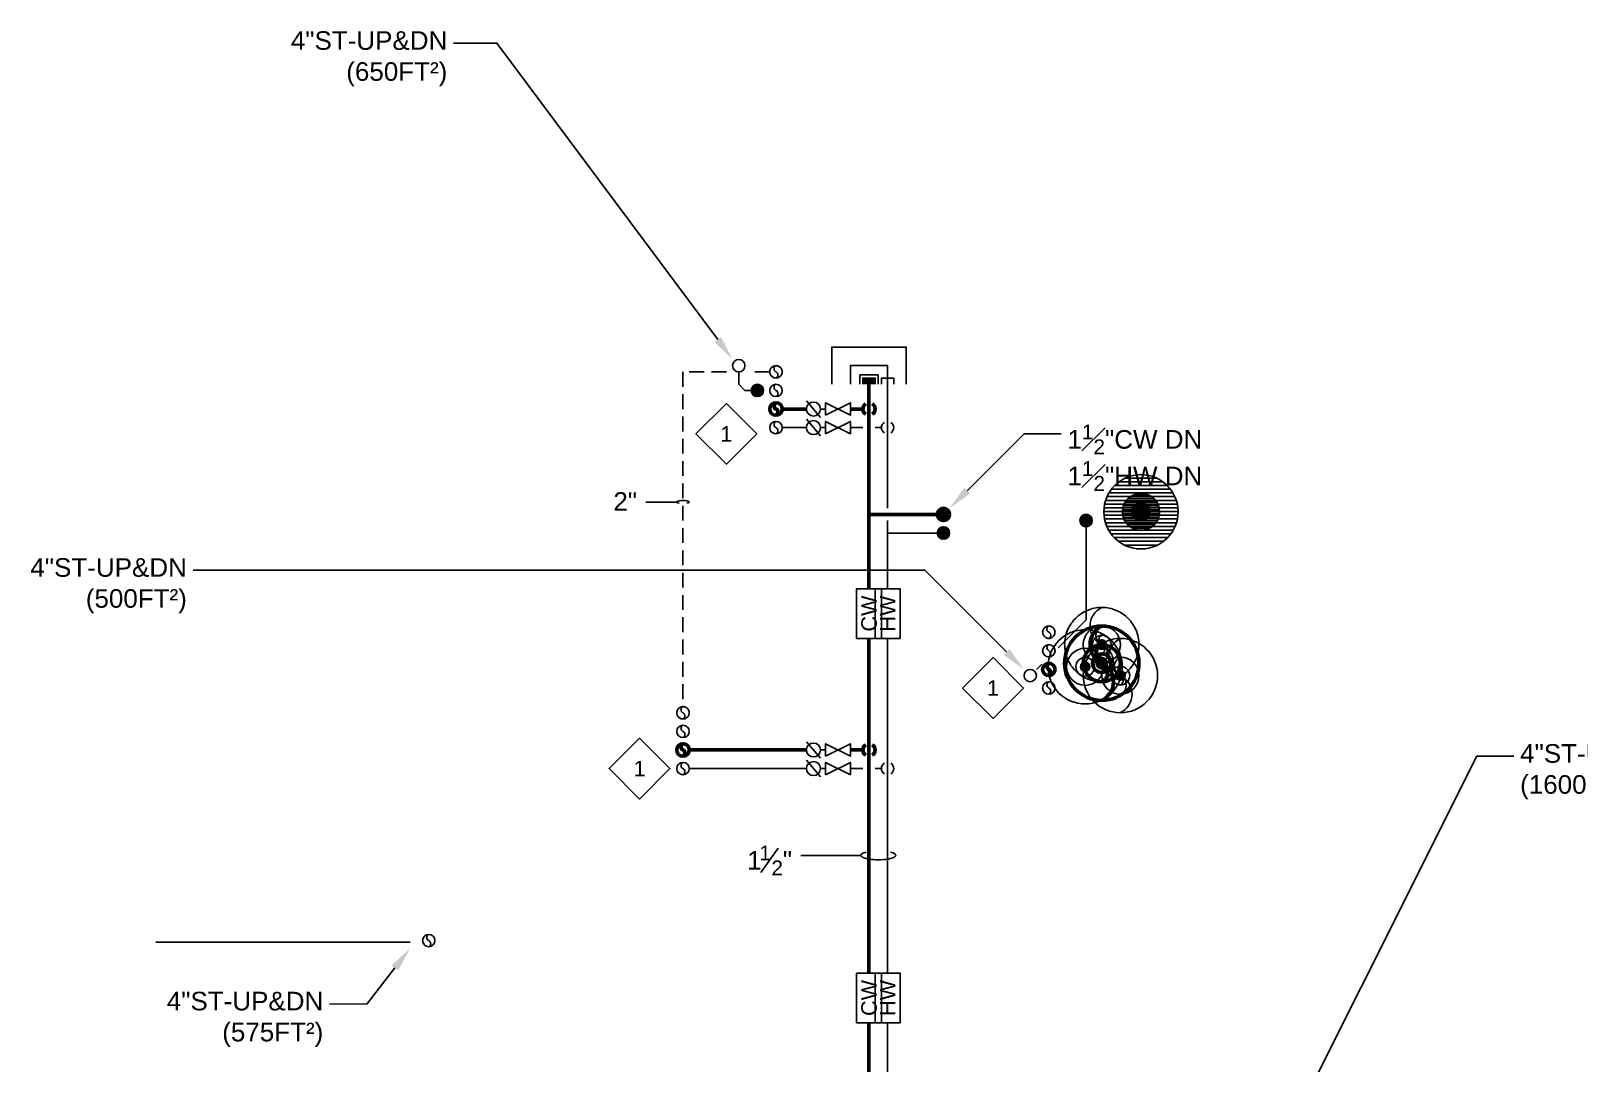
# Model space of a CAD drawing. Extents: x -3693 to 528, y -2672 to 2716.
# Drawn here: x -3581 to -2582, y -1822 to -1156 of the extents above; entities that cross this region are included whole.
import ezdxf
from ezdxf.enums import TextEntityAlignment as Align

# ---------------------------------------------------------------- set-up
doc = ezdxf.new("R2010")
doc.units = 0
doc.header["$LTSCALE"] = 48
doc.header["$MEASUREMENT"] = 0
doc.linetypes.add('VENT', pattern=[0.3, 0.2, -0.1])
for name, color, linetype in [('0 @ 1 (1)', 7, 'Continuous'), ('0 @ 1 (2)', 7, 'Continuous'), ('0 @ 12', 7, 'Continuous'), ('0 @ 128', 7, 'Continuous'), ('0 @ 16', 7, 'Continuous'), ('0 @ 192', 7, 'Continuous'), ('0 @ 2', 7, 'Continuous'), ('0 @ 24', 7, 'Continuous'), ('0 @ 384', 7, 'Continuous'), ('0 @ 4', 7, 'Continuous'), ('0 @ 48', 7, 'Continuous'), ('0 @ 64', 7, 'Continuous'), ('0 @ 768', 7, 'Continuous'), ('0 @ 8', 7, 'Continuous'), ('0 @ 96', 7, 'Continuous'), ('G-ANNO-TEXT', 70, 'Continuous'), ('G-ANNO-TEXT @ 128', 70, 'Continuous'), ('P-HW-N', 1, 'Continuous'), ('P-HW-N @ 1 (1)', 1, 'Continuous'), ('P-HW-N @ 1 (2)', 1, 'Continuous'), ('P-HW-N @ 12', 1, 'Continuous'), ('P-HW-N @ 128', 1, 'Continuous'), ('P-HW-N @ 16', 1, 'Continuous'), ('P-HW-N @ 192', 1, 'Continuous'), ('P-HW-N @ 2', 1, 'Continuous'), ('P-HW-N @ 24', 1, 'Continuous'), ('P-HW-N @ 384', 1, 'Continuous'), ('P-HW-N @ 4', 1, 'Continuous'), ('P-HW-N @ 48', 1, 'Continuous'), ('P-HW-N @ 64', 1, 'Continuous'), ('P-HW-N @ 768', 1, 'Continuous'), ('P-HW-N @ 8', 1, 'Continuous'), ('P-HW-N @ 96', 1, 'Continuous'), ('P-SAN-N', 6, 'Continuous'), ('P-SAN-N @ 1 (1)', 6, 'Continuous'), ('P-SAN-N @ 1 (2)', 6, 'Continuous'), ('P-SAN-N @ 12', 6, 'Continuous'), ('P-SAN-N @ 128', 6, 'Continuous'), ('P-SAN-N @ 16', 6, 'Continuous'), ('P-SAN-N @ 192', 6, 'Continuous'), ('P-SAN-N @ 2', 6, 'Continuous'), ('P-SAN-N @ 24', 6, 'Continuous'), ('P-SAN-N @ 384', 6, 'Continuous'), ('P-SAN-N @ 4', 6, 'Continuous'), ('P-SAN-N @ 48', 6, 'Continuous'), ('P-SAN-N @ 64', 6, 'Continuous'), ('P-SAN-N @ 768', 6, 'Continuous'), ('P-SAN-N @ 8', 6, 'Continuous'), ('P-SAN-N @ 96', 6, 'Continuous'), ('P-SANV-N', 5, 'VENT'), ('P-SANV-N @ 1 (1)', 5, 'VENT'), ('P-SANV-N @ 1 (2)', 5, 'VENT'), ('P-SANV-N @ 12', 5, 'VENT'), ('P-SANV-N @ 128', 5, 'VENT'), ('P-SANV-N @ 16', 5, 'VENT'), ('P-SANV-N @ 192', 5, 'VENT'), ('P-SANV-N @ 2', 5, 'VENT'), ('P-SANV-N @ 24', 5, 'VENT'), ('P-SANV-N @ 384', 5, 'VENT'), ('P-SANV-N @ 4', 5, 'VENT'), ('P-SANV-N @ 48', 5, 'VENT'), ('P-SANV-N @ 64', 5, 'VENT'), ('P-SANV-N @ 768', 5, 'VENT'), ('P-SANV-N @ 8', 5, 'VENT'), ('P-SANV-N @ 96', 5, 'VENT'), ('P-STRM-N', 2, 'Continuous'), ('P-STRM-N @ 1 (1)', 2, 'Continuous'), ('P-STRM-N @ 1 (2)', 2, 'Continuous'), ('P-STRM-N @ 12', 2, 'Continuous'), ('P-STRM-N @ 128', 2, 'Continuous'), ('P-STRM-N @ 16', 2, 'Continuous'), ('P-STRM-N @ 192', 2, 'Continuous'), ('P-STRM-N @ 2', 2, 'Continuous'), ('P-STRM-N @ 24', 2, 'Continuous'), ('P-STRM-N @ 384', 2, 'Continuous'), ('P-STRM-N @ 4', 2, 'Continuous'), ('P-STRM-N @ 48', 2, 'Continuous'), ('P-STRM-N @ 64', 2, 'Continuous'), ('P-STRM-N @ 768', 2, 'Continuous'), ('P-STRM-N @ 8', 2, 'Continuous'), ('P-STRM-N @ 96', 2, 'Continuous')]:
    doc.layers.add(name, color=color, linetype=linetype)
for name, color, linetype, lineweight in [('P-CW-N', 4, 'Continuous', 60), ('P-CW-N @ 1 (1)', 4, 'Continuous', 60), ('P-CW-N @ 1 (2)', 4, 'Continuous', 60), ('P-CW-N @ 12', 4, 'Continuous', 60), ('P-CW-N @ 128', 4, 'Continuous', 60), ('P-CW-N @ 16', 4, 'Continuous', 60), ('P-CW-N @ 192', 4, 'Continuous', 60), ('P-CW-N @ 2', 4, 'Continuous', 60), ('P-CW-N @ 24', 4, 'Continuous', 60), ('P-CW-N @ 384', 4, 'Continuous', 60), ('P-CW-N @ 4', 4, 'Continuous', 60), ('P-CW-N @ 48', 4, 'Continuous', 60), ('P-CW-N @ 64', 4, 'Continuous', 60), ('P-CW-N @ 768', 4, 'Continuous', 60), ('P-CW-N @ 8', 4, 'Continuous', 60), ('P-CW-N @ 96', 4, 'Continuous', 60)]:
    doc.layers.add(name, color=color, linetype=linetype, lineweight=lineweight)
doc.styles.add('Arial', font='arial.ttf')

# ---------------------------------------------------------------- blocks, each defined once
blk = doc.blocks.new('*U9')
blk.add_lwpolyline([(0, 0.0311, 0.634258), (0, 0, -0.634258), (0, -0.0311)], format="xyb")
blk.add_circle((0, 0), 0.0312)
blk = doc.blocks.new('DIAMOND TAG')
blk.add_lwpolyline([(0, -0.1533), (0.1533, 0), (0, 0.1533), (-0.1533, 0)], close=True)
at = {"style": 'Arial'}
blk.add_attdef('XXX', text='', height=0.0781, dxfattribs=at).set_placement((0, 0), align=Align.MIDDLE)
blk = doc.blocks.new('*U22')
for start, end in [(121.27433, 238.72567), (301.43418, 58.56582)]:
    blk.add_arc((0, 0), 0.0311, start, end)
blk = doc.blocks.new('*U24')
blk.add_lwpolyline([(0, -0.03125), (-0.03125, -0.03125), (-0.03125, 0.03125), (0, 0.03125)])
blk = doc.blocks.new('*U673')
at = {"layer": 'P-CW-N @ 1 (1)', "rotation": 180}
blk.add_blockref('*U9', (-2889.84, -1564.26), dxfattribs=at)
at = {"layer": 'P-CW-N @ 1 (2)', "rotation": 180}
blk.add_blockref('*U9', (-2889.84, -1564.26), dxfattribs=at)
at = {"layer": 'P-CW-N @ 12', "xscale": 12, "yscale": 12, "zscale": 12, "rotation": 180}
blk.add_blockref('*U9', (-2889.84, -1564.26), dxfattribs=at)
at = {"layer": 'P-CW-N @ 128', "xscale": 128, "yscale": 128, "zscale": 128, "rotation": 180}
blk.add_blockref('*U9', (-2924, -1568.26), dxfattribs=at)
at = {"layer": 'P-CW-N @ 16', "xscale": 16, "yscale": 16, "zscale": 16, "rotation": 180}
blk.add_blockref('*U9', (-2889.84, -1564.26), dxfattribs=at)
at = {"layer": 'P-CW-N @ 192', "xscale": 192, "yscale": 192, "zscale": 192, "rotation": 180}
blk.add_blockref('*U9', (-2889.84, -1564.26), dxfattribs=at)
at = {"layer": 'P-CW-N @ 2', "xscale": 2, "yscale": 2, "zscale": 2, "rotation": 180}
blk.add_blockref('*U9', (-2889.84, -1564.26), dxfattribs=at)
at = {"layer": 'P-CW-N @ 24', "xscale": 24, "yscale": 24, "zscale": 24, "rotation": 180}
blk.add_blockref('*U9', (-2889.84, -1564.26), dxfattribs=at)
at = {"layer": 'P-CW-N @ 384', "xscale": 384, "yscale": 384, "zscale": 384, "rotation": 180}
blk.add_blockref('*U9', (-2889.84, -1564.26), dxfattribs=at)
at = {"layer": 'P-CW-N @ 4', "xscale": 4, "yscale": 4, "zscale": 4, "rotation": 180}
blk.add_blockref('*U9', (-2889.84, -1564.26), dxfattribs=at)
at = {"layer": 'P-CW-N @ 48', "xscale": 48, "yscale": 48, "zscale": 48, "rotation": 180}
blk.add_blockref('*U9', (-2889.84, -1564.26), dxfattribs=at)
at = {"layer": 'P-CW-N @ 64', "xscale": 64, "yscale": 64, "zscale": 64, "rotation": 180}
blk.add_blockref('*U9', (-2889.84, -1564.26), dxfattribs=at)
at = {"layer": 'P-CW-N @ 768', "xscale": 768, "yscale": 768, "zscale": 768, "rotation": 180}
blk.add_blockref('*U9', (-2889.84, -1564.26), dxfattribs=at)
at = {"layer": 'P-CW-N @ 8', "xscale": 8, "yscale": 8, "zscale": 8, "rotation": 180}
blk.add_blockref('*U9', (-2889.84, -1564.26), dxfattribs=at)
at = {"layer": 'P-CW-N @ 96', "xscale": 96, "yscale": 96, "zscale": 96, "rotation": 180}
blk.add_blockref('*U9', (-2889.84, -1564.26), dxfattribs=at)
blk = doc.blocks.new('*U674')
at = {"layer": 'P-HW-N @ 1 (1)', "rotation": 180}
blk.add_blockref('*U9', (-2877.84, -1572.26), dxfattribs=at)
at = {"layer": 'P-HW-N @ 1 (2)', "rotation": 180}
blk.add_blockref('*U9', (-2877.84, -1572.26), dxfattribs=at)
at = {"layer": 'P-HW-N @ 12', "xscale": 12, "yscale": 12, "zscale": 12, "rotation": 180}
blk.add_blockref('*U9', (-2877.84, -1572.26), dxfattribs=at)
at = {"layer": 'P-HW-N @ 128', "xscale": 128, "yscale": 128, "zscale": 128, "rotation": 180}
blk.add_blockref('*U9', (-2924, -1580.26), dxfattribs=at)
at = {"layer": 'P-HW-N @ 16', "xscale": 16, "yscale": 16, "zscale": 16, "rotation": 180}
blk.add_blockref('*U9', (-2877.84, -1572.26), dxfattribs=at)
at = {"layer": 'P-HW-N @ 192', "xscale": 192, "yscale": 192, "zscale": 192, "rotation": 180}
blk.add_blockref('*U9', (-2877.84, -1572.26), dxfattribs=at)
at = {"layer": 'P-HW-N @ 2', "xscale": 2, "yscale": 2, "zscale": 2, "rotation": 180}
blk.add_blockref('*U9', (-2877.84, -1572.26), dxfattribs=at)
at = {"layer": 'P-HW-N @ 24', "xscale": 24, "yscale": 24, "zscale": 24, "rotation": 180}
blk.add_blockref('*U9', (-2877.84, -1572.26), dxfattribs=at)
at = {"layer": 'P-HW-N @ 384', "xscale": 384, "yscale": 384, "zscale": 384, "rotation": 180}
blk.add_blockref('*U9', (-2877.84, -1572.26), dxfattribs=at)
at = {"layer": 'P-HW-N @ 4', "xscale": 4, "yscale": 4, "zscale": 4, "rotation": 180}
blk.add_blockref('*U9', (-2877.84, -1572.26), dxfattribs=at)
at = {"layer": 'P-HW-N @ 48', "xscale": 48, "yscale": 48, "zscale": 48, "rotation": 180}
blk.add_blockref('*U9', (-2877.84, -1572.26), dxfattribs=at)
at = {"layer": 'P-HW-N @ 64', "xscale": 64, "yscale": 64, "zscale": 64, "rotation": 180}
blk.add_blockref('*U9', (-2877.84, -1572.26), dxfattribs=at)
at = {"layer": 'P-HW-N @ 768', "xscale": 768, "yscale": 768, "zscale": 768, "rotation": 180}
blk.add_blockref('*U9', (-2877.84, -1572.26), dxfattribs=at)
at = {"layer": 'P-HW-N @ 8', "xscale": 8, "yscale": 8, "zscale": 8, "rotation": 180}
blk.add_blockref('*U9', (-2877.84, -1572.26), dxfattribs=at)
at = {"layer": 'P-HW-N @ 96', "xscale": 96, "yscale": 96, "zscale": 96, "rotation": 180}
blk.add_blockref('*U9', (-2877.84, -1572.26), dxfattribs=at)
blk = doc.blocks.new('*U675')
at = {"layer": 'P-SAN-N @ 1 (1)', "rotation": 180}
blk.add_blockref('*U9', (-2889.84, -1564.26), dxfattribs=at)
at = {"layer": 'P-SAN-N @ 1 (2)', "rotation": 180}
blk.add_blockref('*U9', (-2889.84, -1564.26), dxfattribs=at)
at = {"layer": 'P-SAN-N @ 12', "xscale": 12, "yscale": 12, "zscale": 12, "rotation": 180}
blk.add_blockref('*U9', (-2889.84, -1564.26), dxfattribs=at)
at = {"layer": 'P-SAN-N @ 128', "xscale": 128, "yscale": 128, "zscale": 128, "rotation": 180}
blk.add_blockref('*U9', (-2924, -1556.26), dxfattribs=at)
at = {"layer": 'P-SAN-N @ 16', "xscale": 16, "yscale": 16, "zscale": 16, "rotation": 180}
blk.add_blockref('*U9', (-2889.84, -1564.26), dxfattribs=at)
at = {"layer": 'P-SAN-N @ 192', "xscale": 192, "yscale": 192, "zscale": 192, "rotation": 180}
blk.add_blockref('*U9', (-2889.84, -1564.26), dxfattribs=at)
at = {"layer": 'P-SAN-N @ 2', "xscale": 2, "yscale": 2, "zscale": 2, "rotation": 180}
blk.add_blockref('*U9', (-2889.84, -1564.26), dxfattribs=at)
at = {"layer": 'P-SAN-N @ 24', "xscale": 24, "yscale": 24, "zscale": 24, "rotation": 180}
blk.add_blockref('*U9', (-2889.84, -1564.26), dxfattribs=at)
at = {"layer": 'P-SAN-N @ 384', "xscale": 384, "yscale": 384, "zscale": 384, "rotation": 180}
blk.add_blockref('*U9', (-2889.84, -1564.26), dxfattribs=at)
at = {"layer": 'P-SAN-N @ 4', "xscale": 4, "yscale": 4, "zscale": 4, "rotation": 180}
blk.add_blockref('*U9', (-2889.84, -1564.26), dxfattribs=at)
at = {"layer": 'P-SAN-N @ 48', "xscale": 48, "yscale": 48, "zscale": 48, "rotation": 180}
blk.add_blockref('*U9', (-2889.84, -1564.26), dxfattribs=at)
at = {"layer": 'P-SAN-N @ 64', "xscale": 64, "yscale": 64, "zscale": 64, "rotation": 180}
blk.add_blockref('*U9', (-2889.84, -1564.26), dxfattribs=at)
at = {"layer": 'P-SAN-N @ 768', "xscale": 768, "yscale": 768, "zscale": 768, "rotation": 180}
blk.add_blockref('*U9', (-2889.84, -1564.26), dxfattribs=at)
at = {"layer": 'P-SAN-N @ 8', "xscale": 8, "yscale": 8, "zscale": 8, "rotation": 180}
blk.add_blockref('*U9', (-2889.84, -1564.26), dxfattribs=at)
at = {"layer": 'P-SAN-N @ 96', "xscale": 96, "yscale": 96, "zscale": 96, "rotation": 180}
blk.add_blockref('*U9', (-2889.84, -1564.26), dxfattribs=at)
blk = doc.blocks.new('*U676')
at = {"layer": 'P-SANV-N @ 1 (1)', "rotation": 180}
blk.add_blockref('*U9', (-2889.84, -1552.26), dxfattribs=at)
at = {"layer": 'P-SANV-N @ 1 (2)', "rotation": 180}
blk.add_blockref('*U9', (-2889.84, -1552.26), dxfattribs=at)
at = {"layer": 'P-SANV-N @ 12', "xscale": 12, "yscale": 12, "zscale": 12, "rotation": 180}
blk.add_blockref('*U9', (-2889.84, -1552.26), dxfattribs=at)
at = {"layer": 'P-SANV-N @ 128', "xscale": 128, "yscale": 128, "zscale": 128, "rotation": 180}
blk.add_blockref('*U9', (-2924, -1544.26), dxfattribs=at)
at = {"layer": 'P-SANV-N @ 16', "xscale": 16, "yscale": 16, "zscale": 16, "rotation": 180}
blk.add_blockref('*U9', (-2889.84, -1552.26), dxfattribs=at)
at = {"layer": 'P-SANV-N @ 192', "xscale": 192, "yscale": 192, "zscale": 192, "rotation": 180}
blk.add_blockref('*U9', (-2889.84, -1552.26), dxfattribs=at)
at = {"layer": 'P-SANV-N @ 2', "xscale": 2, "yscale": 2, "zscale": 2, "rotation": 180}
blk.add_blockref('*U9', (-2889.84, -1552.26), dxfattribs=at)
at = {"layer": 'P-SANV-N @ 24', "xscale": 24, "yscale": 24, "zscale": 24, "rotation": 180}
blk.add_blockref('*U9', (-2889.84, -1552.26), dxfattribs=at)
at = {"layer": 'P-SANV-N @ 384', "xscale": 384, "yscale": 384, "zscale": 384, "rotation": 180}
blk.add_blockref('*U9', (-2889.84, -1552.26), dxfattribs=at)
at = {"layer": 'P-SANV-N @ 4', "xscale": 4, "yscale": 4, "zscale": 4, "rotation": 180}
blk.add_blockref('*U9', (-2889.84, -1552.26), dxfattribs=at)
at = {"layer": 'P-SANV-N @ 48', "xscale": 48, "yscale": 48, "zscale": 48, "rotation": 180}
blk.add_blockref('*U9', (-2889.84, -1552.26), dxfattribs=at)
at = {"layer": 'P-SANV-N @ 64', "xscale": 64, "yscale": 64, "zscale": 64, "rotation": 180}
blk.add_blockref('*U9', (-2889.84, -1552.26), dxfattribs=at)
at = {"layer": 'P-SANV-N @ 768', "xscale": 768, "yscale": 768, "zscale": 768, "rotation": 180}
blk.add_blockref('*U9', (-2889.84, -1552.26), dxfattribs=at)
at = {"layer": 'P-SANV-N @ 8', "xscale": 8, "yscale": 8, "zscale": 8, "rotation": 180}
blk.add_blockref('*U9', (-2889.84, -1552.26), dxfattribs=at)
at = {"layer": 'P-SANV-N @ 96', "xscale": 96, "yscale": 96, "zscale": 96, "rotation": 180}
blk.add_blockref('*U9', (-2889.84, -1552.26), dxfattribs=at)
blk = doc.blocks.new('*U26')
h = blk.add_hatch()
h.set_pattern_fill('ANSI31', color=256, scale=0.025, angle=135)
edge = h.paths.add_edge_path()
edge.add_arc((0, 0), 0.0313, 0, 360)
blk.add_circle((0, 0), 0.0312)
blk = doc.blocks.new('*U17')
at = {"layer": 'DEFPOINTS'}
blk.add_lwpolyline([(-0.125, -0.0625), (0.125, -0.0625), (0.125, 0.0625), (-0.125, 0.0625)], close=True, dxfattribs=at)
at = {"style": 'Arial'}
blk.add_text('CW', height=0.07812, dxfattribs=at).set_placement((0, 0), align=Align.MIDDLE)
blk = doc.blocks.new('*U14')
at = {"layer": 'DEFPOINTS'}
blk.add_lwpolyline([(-0.125, -0.0625), (0.125, -0.0625), (0.125, 0.0625), (-0.125, 0.0625)], close=True, dxfattribs=at)
at = {"style": 'Arial'}
blk.add_text('HW', height=0.07812, dxfattribs=at).set_placement((0, 0), align=Align.MIDDLE)
blk = doc.blocks.new('*U687')
at = {"layer": 'P-STRM-N @ 1 (1)'}
blk.add_blockref('*U26', (-2864.56, -1466.57), dxfattribs=at)
at = {"layer": 'P-STRM-N @ 1 (2)'}
blk.add_blockref('*U26', (-2864.56, -1466.57), dxfattribs=at)
at = {"layer": 'P-STRM-N @ 12', "xscale": 12, "yscale": 12, "zscale": 12}
blk.add_blockref('*U26', (-2864.56, -1466.57), dxfattribs=at)
at = {"layer": 'P-STRM-N @ 128', "xscale": 128, "yscale": 128, "zscale": 128}
blk.add_blockref('*U26', (-2900, -1472.26), dxfattribs=at)
at = {"layer": 'P-STRM-N @ 16', "xscale": 16, "yscale": 16, "zscale": 16}
blk.add_blockref('*U26', (-2864.56, -1466.57), dxfattribs=at)
at = {"layer": 'P-STRM-N @ 192', "xscale": 192, "yscale": 192, "zscale": 192}
blk.add_blockref('*U26', (-2864.56, -1466.57), dxfattribs=at)
at = {"layer": 'P-STRM-N @ 2', "xscale": 2, "yscale": 2, "zscale": 2}
blk.add_blockref('*U26', (-2864.56, -1466.57), dxfattribs=at)
at = {"layer": 'P-STRM-N @ 24', "xscale": 24, "yscale": 24, "zscale": 24}
blk.add_blockref('*U26', (-2864.56, -1466.57), dxfattribs=at)
at = {"layer": 'P-STRM-N @ 384', "xscale": 384, "yscale": 384, "zscale": 384}
blk.add_blockref('*U26', (-2864.56, -1466.57), dxfattribs=at)
at = {"layer": 'P-STRM-N @ 4', "xscale": 4, "yscale": 4, "zscale": 4}
blk.add_blockref('*U26', (-2864.56, -1466.57), dxfattribs=at)
at = {"layer": 'P-STRM-N @ 48', "xscale": 48, "yscale": 48, "zscale": 48}
blk.add_blockref('*U26', (-2864.56, -1466.57), dxfattribs=at)
at = {"layer": 'P-STRM-N @ 64', "xscale": 64, "yscale": 64, "zscale": 64}
blk.add_blockref('*U26', (-2864.56, -1466.57), dxfattribs=at)
at = {"layer": 'P-STRM-N @ 768', "xscale": 768, "yscale": 768, "zscale": 768}
blk.add_blockref('*U26', (-2864.56, -1466.57), dxfattribs=at)
at = {"layer": 'P-STRM-N @ 8', "xscale": 8, "yscale": 8, "zscale": 8}
blk.add_blockref('*U26', (-2864.56, -1466.57), dxfattribs=at)
at = {"layer": 'P-STRM-N @ 96', "xscale": 96, "yscale": 96, "zscale": 96}
blk.add_blockref('*U26', (-2864.56, -1466.57), dxfattribs=at)
blk = doc.blocks.new('*U30')
blk.add_circle((0, 0), 0.0312)
blk = doc.blocks.new('*U688')
at = {"layer": 'P-STRM-N @ 1 (1)'}
blk.add_blockref('*U30', (-2900.56, -1566.57), dxfattribs=at)
at = {"layer": 'P-STRM-N @ 1 (2)'}
blk.add_blockref('*U30', (-2900.56, -1566.57), dxfattribs=at)
at = {"layer": 'P-STRM-N @ 12', "xscale": 12, "yscale": 12, "zscale": 12}
blk.add_blockref('*U30', (-2900.56, -1566.57), dxfattribs=at)
at = {"layer": 'P-STRM-N @ 128', "xscale": 128, "yscale": 128, "zscale": 128}
blk.add_blockref('*U30', (-2936, -1572.26), dxfattribs=at)
at = {"layer": 'P-STRM-N @ 16', "xscale": 16, "yscale": 16, "zscale": 16}
blk.add_blockref('*U30', (-2900.56, -1566.57), dxfattribs=at)
at = {"layer": 'P-STRM-N @ 192', "xscale": 192, "yscale": 192, "zscale": 192}
blk.add_blockref('*U30', (-2900.56, -1566.57), dxfattribs=at)
at = {"layer": 'P-STRM-N @ 2', "xscale": 2, "yscale": 2, "zscale": 2}
blk.add_blockref('*U30', (-2900.56, -1566.57), dxfattribs=at)
at = {"layer": 'P-STRM-N @ 24', "xscale": 24, "yscale": 24, "zscale": 24}
blk.add_blockref('*U30', (-2900.56, -1566.57), dxfattribs=at)
at = {"layer": 'P-STRM-N @ 384', "xscale": 384, "yscale": 384, "zscale": 384}
blk.add_blockref('*U30', (-2900.56, -1566.57), dxfattribs=at)
at = {"layer": 'P-STRM-N @ 4', "xscale": 4, "yscale": 4, "zscale": 4}
blk.add_blockref('*U30', (-2900.56, -1566.57), dxfattribs=at)
at = {"layer": 'P-STRM-N @ 48', "xscale": 48, "yscale": 48, "zscale": 48}
blk.add_blockref('*U30', (-2900.56, -1566.57), dxfattribs=at)
at = {"layer": 'P-STRM-N @ 64', "xscale": 64, "yscale": 64, "zscale": 64}
blk.add_blockref('*U30', (-2900.56, -1566.57), dxfattribs=at)
at = {"layer": 'P-STRM-N @ 768', "xscale": 768, "yscale": 768, "zscale": 768}
blk.add_blockref('*U30', (-2900.56, -1566.57), dxfattribs=at)
at = {"layer": 'P-STRM-N @ 8', "xscale": 8, "yscale": 8, "zscale": 8}
blk.add_blockref('*U30', (-2900.56, -1566.57), dxfattribs=at)
at = {"layer": 'P-STRM-N @ 96', "xscale": 96, "yscale": 96, "zscale": 96}
blk.add_blockref('*U30', (-2900.56, -1566.57), dxfattribs=at)
blk = doc.blocks.new('*U29')
blk.add_circle((0, 0), 0.0312)
blk = doc.blocks.new('*U28')
h = blk.add_hatch()
h.set_pattern_fill('ANSI31', color=256, scale=0.025, angle=135)
edge = h.paths.add_edge_path()
edge.add_arc((0, 0), 0.0313, 0, 360)
blk.add_circle((0, 0), 0.0312)
blk = doc.blocks.new('LeaderNoteBlock')
blk.add_ellipse((0, 0), major_axis=(1, 0), ratio=0.25, start_param=5.387521, end_param=10.320443)
blk = doc.blocks.new('*U778')
at = {"layer": '0 @ 1 (1)', "rotation": 270}
blk.add_blockref('*U24', (-3040, -1384.26), dxfattribs=at)
at = {"layer": '0 @ 1 (2)', "rotation": 270}
blk.add_blockref('*U24', (-3040, -1384.26), dxfattribs=at)
at = {"layer": '0 @ 12', "xscale": 12, "yscale": 12, "zscale": 12, "rotation": 270}
blk.add_blockref('*U24', (-3040, -1384.26), dxfattribs=at)
at = {"layer": '0 @ 128', "xscale": 128, "yscale": 128, "zscale": 128, "rotation": 270}
blk.add_blockref('*U24', (-3040, -1384.26), dxfattribs=at)
at = {"layer": '0 @ 16', "xscale": 16, "yscale": 16, "zscale": 16, "rotation": 270}
blk.add_blockref('*U24', (-3040, -1384.26), dxfattribs=at)
at = {"layer": '0 @ 192', "xscale": 192, "yscale": 192, "zscale": 192, "rotation": 270}
blk.add_blockref('*U24', (-3040, -1384.26), dxfattribs=at)
at = {"layer": '0 @ 2', "xscale": 2, "yscale": 2, "zscale": 2, "rotation": 270}
blk.add_blockref('*U24', (-3040, -1384.26), dxfattribs=at)
at = {"layer": '0 @ 24', "xscale": 24, "yscale": 24, "zscale": 24, "rotation": 270}
blk.add_blockref('*U24', (-3040, -1384.26), dxfattribs=at)
at = {"layer": '0 @ 384', "xscale": 384, "yscale": 384, "zscale": 384, "rotation": 270}
blk.add_blockref('*U24', (-3040, -1384.26), dxfattribs=at)
at = {"layer": '0 @ 4', "xscale": 4, "yscale": 4, "zscale": 4, "rotation": 270}
blk.add_blockref('*U24', (-3040, -1384.26), dxfattribs=at)
at = {"layer": '0 @ 48', "xscale": 48, "yscale": 48, "zscale": 48, "rotation": 270}
blk.add_blockref('*U24', (-3040, -1384.26), dxfattribs=at)
at = {"layer": '0 @ 64', "xscale": 64, "yscale": 64, "zscale": 64, "rotation": 270}
blk.add_blockref('*U24', (-3040, -1384.26), dxfattribs=at)
at = {"layer": '0 @ 768', "xscale": 768, "yscale": 768, "zscale": 768, "rotation": 270}
blk.add_blockref('*U24', (-3040, -1384.26), dxfattribs=at)
at = {"layer": '0 @ 8', "xscale": 8, "yscale": 8, "zscale": 8, "rotation": 270}
blk.add_blockref('*U24', (-3040, -1384.26), dxfattribs=at)
at = {"layer": '0 @ 96', "xscale": 96, "yscale": 96, "zscale": 96, "rotation": 270}
blk.add_blockref('*U24', (-3040, -1384.26), dxfattribs=at)

msp = doc.modelspace()

# ---------------------------------------------------------------- linework, layer by layer
at = {"color": 7, "linetype": 'Continuous'}
for p, q in [((-3080.35, -1394.89), (-3071.36, -1405.63)), ((-3080.35, -1406.89), (-3071.36, -1417.63)), ((-3080.35, -1614.89), (-3071.36, -1625.63)), ((-3080.35, -1626.89), (-3071.36, -1637.63))]:
    msp.add_line(p, q, dxfattribs=at)
at = {"linetype": 'Continuous'}
for p, q in [((-3068, -1400.26), (-3071.35, -1400.26)), ((-3068, -1412.26), (-3071.35, -1412.26)), ((-3068, -1620.26), (-3071.35, -1620.26)), ((-3068, -1632.26), (-3071.35, -1632.26))]:
    msp.add_line(p, q, dxfattribs=at)
for points in [[(-3068, -1404.26), (-3068, -1396.26), (-3052, -1404.26), (-3052, -1396.26), (-3068, -1404.26)], [(-3068, -1416.26), (-3068, -1408.26), (-3052, -1416.26), (-3052, -1408.26), (-3068, -1416.26)], [(-3068, -1624.26), (-3068, -1616.26), (-3052, -1624.26), (-3052, -1616.26), (-3068, -1624.26)], [(-3068, -1636.26), (-3068, -1628.26), (-3052, -1636.26), (-3052, -1628.26), (-3068, -1636.26)]]:
    msp.add_lwpolyline(points, dxfattribs=at)
for centre in [(-3075.85, -1400.26), (-3075.85, -1412.26), (-3075.85, -1620.26), (-3075.85, -1632.26)]:
    msp.add_circle(centre, 4.5, dxfattribs=at)
at = {"layer": 'DEFPOINTS'}
msp.add_line((-3336, -1744.26), (-3500, -1744.26), dxfattribs=at)
at = {"layer": 'G-ANNO-TEXT'}
for p, q in [((-3109.67, -1699.36), (-3098.66, -1683.63)), ((-3064, -1688.26), (-3084, -1688.26)), ((-3045.33, -1688.26), (-3064, -1688.26))]:
    msp.add_line(p, q, dxfattribs=at)
for points in [[(-3137.56, -1355.43), (-3280, -1164.26), (-3308, -1164.26)], [(-2976.69, -1452.94), (-2940, -1416.26), (-2916, -1416.26)], [(-3164, -1460.26), (-3180, -1460.26), (-3184, -1460.26)], [(-2951.31, -1556.94), (-3004, -1504.26), (-3476, -1504.26)], [(-2796.84, -1921.95), (-2648, -1624.26), (-2624, -1624.26)], [(-3345.82, -1760.89), (-3364, -1784.26), (-3388, -1784.02)]]:
    msp.add_lwpolyline(points, dxfattribs=at)
msp.add_ellipse((-3034, -1688.26), major_axis=(-11.33, 0), ratio=0.25, start_param=5.480171, end_param=10.227792, dxfattribs=at)
for points in [[(-3135.42, -1353.83), (-3128, -1368.26), (-3139.7, -1357.02)], [(-2974.8, -1454.83), (-2988, -1464.26), (-2978.57, -1451.06)], [(-2949.43, -1555.06), (-2940, -1568.26), (-2953.2, -1558.83)], [(-3347.93, -1759.25), (-3336, -1748.26), (-3343.72, -1762.52)]]:
    msp.add_solid(points, dxfattribs=at)
at = {"layer": 'P-CW-N'}
for p, q in [((-3040, -1516.26), (-3040, -1384.26)), ((-3096, -1400.26), (-3080, -1400.26)), ((-3052, -1400.26), (-3044, -1400.26)), ((-2996, -1468.26), (-3040, -1468.26)), ((-3040, -1764.26), (-3040, -1548.26)), ((-3156, -1620.26), (-3080, -1620.26)), ((-3052, -1620.26), (-3044, -1620.26)), ((-3040, -2096.26), (-3040, -1796.26))]:
    msp.add_line(p, q, dxfattribs=at)
at = {"layer": 'P-HW-N'}
for p, q in [((-3028, -1464.26), (-3028, -1384.26)), ((-3096, -1412.26), (-3080, -1412.26)), ((-3044, -1412.26), (-3052, -1412.26)), ((-3036, -1412.26), (-3032, -1412.26)), ((-3028, -1516.26), (-3028, -1472.26)), ((-2996, -1480.26), (-3028, -1480.26)), ((-3028, -1764.26), (-3028, -1548.26)), ((-3156, -1632.26), (-3080, -1632.26)), ((-3044, -1632.26), (-3052, -1632.26)), ((-3036, -1632.26), (-3032, -1632.26)), ((-3028, -2000.26), (-3028, -1796.26))]:
    msp.add_line(p, q, dxfattribs=at)
at = {"layer": 'P-SANV-N'}
for p, q in [((-3160, -1376.26), (-3160, -1592.26)), ((-3132, -1376.26), (-3160, -1376.26)), ((-3104, -1376.26), (-3117.59, -1376.26))]:
    msp.add_line(p, q, dxfattribs=at)
at = {"layer": 'P-STRM-N'}
for p, q in [((-3124, -1384.26), (-3124, -1376.26)), ((-3120, -1388.26), (-3124, -1384.26)), ((-3116, -1388.26), (-3120, -1388.26)), ((-2900, -1476.26), (-2900, -1536.26)), ((-2900, -1536.26), (-2918, -1554.26)), ((-2928.6, -1564.86), (-2932, -1568.26))]:
    msp.add_line(p, q, dxfattribs=at)

# ---------------------------------------------------------------- block references
msp.add_blockref('*U778', (0, 0))
at = {"layer": 'G-ANNO-TEXT', "xscale": 4, "yscale": 4, "zscale": 4}
msp.add_blockref('LeaderNoteBlock', (-3160, -1460.26), dxfattribs=at)
at = {"layer": 'G-ANNO-TEXT @ 128'}
ref = msp.add_blockref('DIAMOND TAG', (-3132, -1416.26), dxfattribs=dict(at, xscale=128, yscale=128, zscale=128, rotation=180))
ref.add_attrib('XXX', '1', dxfattribs={"layer": '0', "height": 10, "style": 'Arial'}).set_placement((-3132, -1416.26), align=Align.MIDDLE)
ref = msp.add_blockref('DIAMOND TAG', (-2960, -1580.26), dxfattribs=dict(at, xscale=128, yscale=128, zscale=128, rotation=180))
ref.add_attrib('XXX', '1', dxfattribs={"layer": '0', "height": 10, "style": 'Arial'}).set_placement((-2960, -1580.26), align=Align.MIDDLE)
ref = msp.add_blockref('DIAMOND TAG', (-3188, -1632.26), dxfattribs=dict(at, xscale=128, yscale=128, zscale=128, rotation=180))
ref.add_attrib('XXX', '1', dxfattribs={"layer": '0', "height": 10, "style": 'Arial'}).set_placement((-3188, -1632.26), align=Align.MIDDLE)
at = {"layer": 'P-CW-N'}
msp.add_blockref('*U673', (0, 0), dxfattribs=at)
at = {"layer": 'P-CW-N @ 128', "xscale": 128, "yscale": 128, "zscale": 128, "rotation": 180}
for name, p in [('*U9', (-3100, -1400.26)), ('*U26', (-2992, -1468.26)), ('*U9', (-3160, -1620.26))]:
    msp.add_blockref(name, p, dxfattribs=at)
at = {"layer": 'P-CW-N @ 128', "xscale": 128, "yscale": 128, "zscale": 128}
for p in [(-3040, -1400.26), (-3040, -1620.26)]:
    msp.add_blockref('*U22', p, dxfattribs=at)
at = {"layer": 'P-CW-N @ 128', "linetype": 'ByBlock', "lineweight": -2, "xscale": 128, "yscale": 128, "zscale": 128, "rotation": 90}
for p in [(-3040, -1532.26), (-3040, -1780.26)]:
    msp.add_blockref('*U17', p, dxfattribs=at)
at = {"layer": 'P-HW-N'}
msp.add_blockref('*U674', (0, 0), dxfattribs=at)
at = {"layer": 'P-HW-N @ 128', "xscale": 128, "yscale": 128, "zscale": 128}
for name, p, rotation in [('*U24', (-3028, -1384.26), 270), ('*U9', (-3100, -1412.26), 180), ('*U26', (-2992, -1480.26), 180), ('*U9', (-3160, -1632.26), 180)]:
    msp.add_blockref(name, p, dxfattribs=dict(at, rotation=rotation))
for p in [(-3028, -1412.26), (-3028, -1632.26)]:
    msp.add_blockref('*U22', p, dxfattribs=at)
at = {"layer": 'P-HW-N @ 128', "linetype": 'ByBlock', "lineweight": -2, "xscale": 128, "yscale": 128, "zscale": 128, "rotation": 90}
for p in [(-3028, -1532.26), (-3028, -1780.26)]:
    msp.add_blockref('*U14', p, dxfattribs=at)
at = {"layer": 'P-SAN-N'}
msp.add_blockref('*U675', (0, 0), dxfattribs=at)
at = {"layer": 'P-SAN-N @ 128', "xscale": 128, "yscale": 128, "zscale": 128, "rotation": 180}
for p in [(-3100, -1388.26), (-3160, -1608.26)]:
    msp.add_blockref('*U9', p, dxfattribs=at)
at = {"layer": 'P-SANV-N'}
msp.add_blockref('*U676', (0, 0), dxfattribs=at)
at = {"layer": 'P-SANV-N @ 128', "xscale": 128, "yscale": 128, "zscale": 128, "rotation": 180}
for p in [(-3100, -1376.26), (-3160, -1596.26)]:
    msp.add_blockref('*U9', p, dxfattribs=at)
at = {"layer": 'P-STRM-N'}
for name in ['*U687', '*U688']:
    msp.add_blockref(name, (0, 0), dxfattribs=at)
at = {"layer": 'P-STRM-N @ 128', "xscale": 128, "yscale": 128, "zscale": 128}
for name, p in [('*U29', (-3124, -1372.26)), ('*U28', (-3112, -1388.26)), ('*U9', (-3324, -1743.23))]:
    msp.add_blockref(name, p, dxfattribs=at)

# ---------------------------------------------------------------- texts
at = {"layer": 'G-ANNO-TEXT', "style": 'Arial'}
for s, height, p in [('2"', 12, (-3204.89, -1465.91)), ('1', 12, (-3118.62, -1697.5)), ('1', 9.6, (-3110.76, -1691.5)), ('"', 12, (-3095.57, -1697.5)), ('2', 9.6, (-3102.96, -1701.14))]:
    msp.add_text(s, height=height, dxfattribs=at).set_placement(p)
at = {"layer": 'G-ANNO-TEXT', "char_height": 12, "style": 'Arial'}
for s, insert, attachment_point in [('4"ST-UP&DN\\P(650FT²)', (-3312, -1156.49), 3), ('\\A1;1{\\H0.8x;\\S1#2;}"CW DN\\P1{\\H0.8x;\\S1#2;}"HW DN', (-2912, -1410.25), 1), ('4"ST-UP&DN\\P(500FT²)', (-3480, -1496.49), 3), ('4"ST-UP&DN\\P(1600 FT²)', (-2620, -1616.49), 1), ('4"ST-UP&DN\\P(575FT²)', (-3392, -1776.26), 3)]:
    msp.add_mtext(s, dxfattribs=dict(at, insert=insert, attachment_point=attachment_point))

doc.saveas('drawing.dxf')
